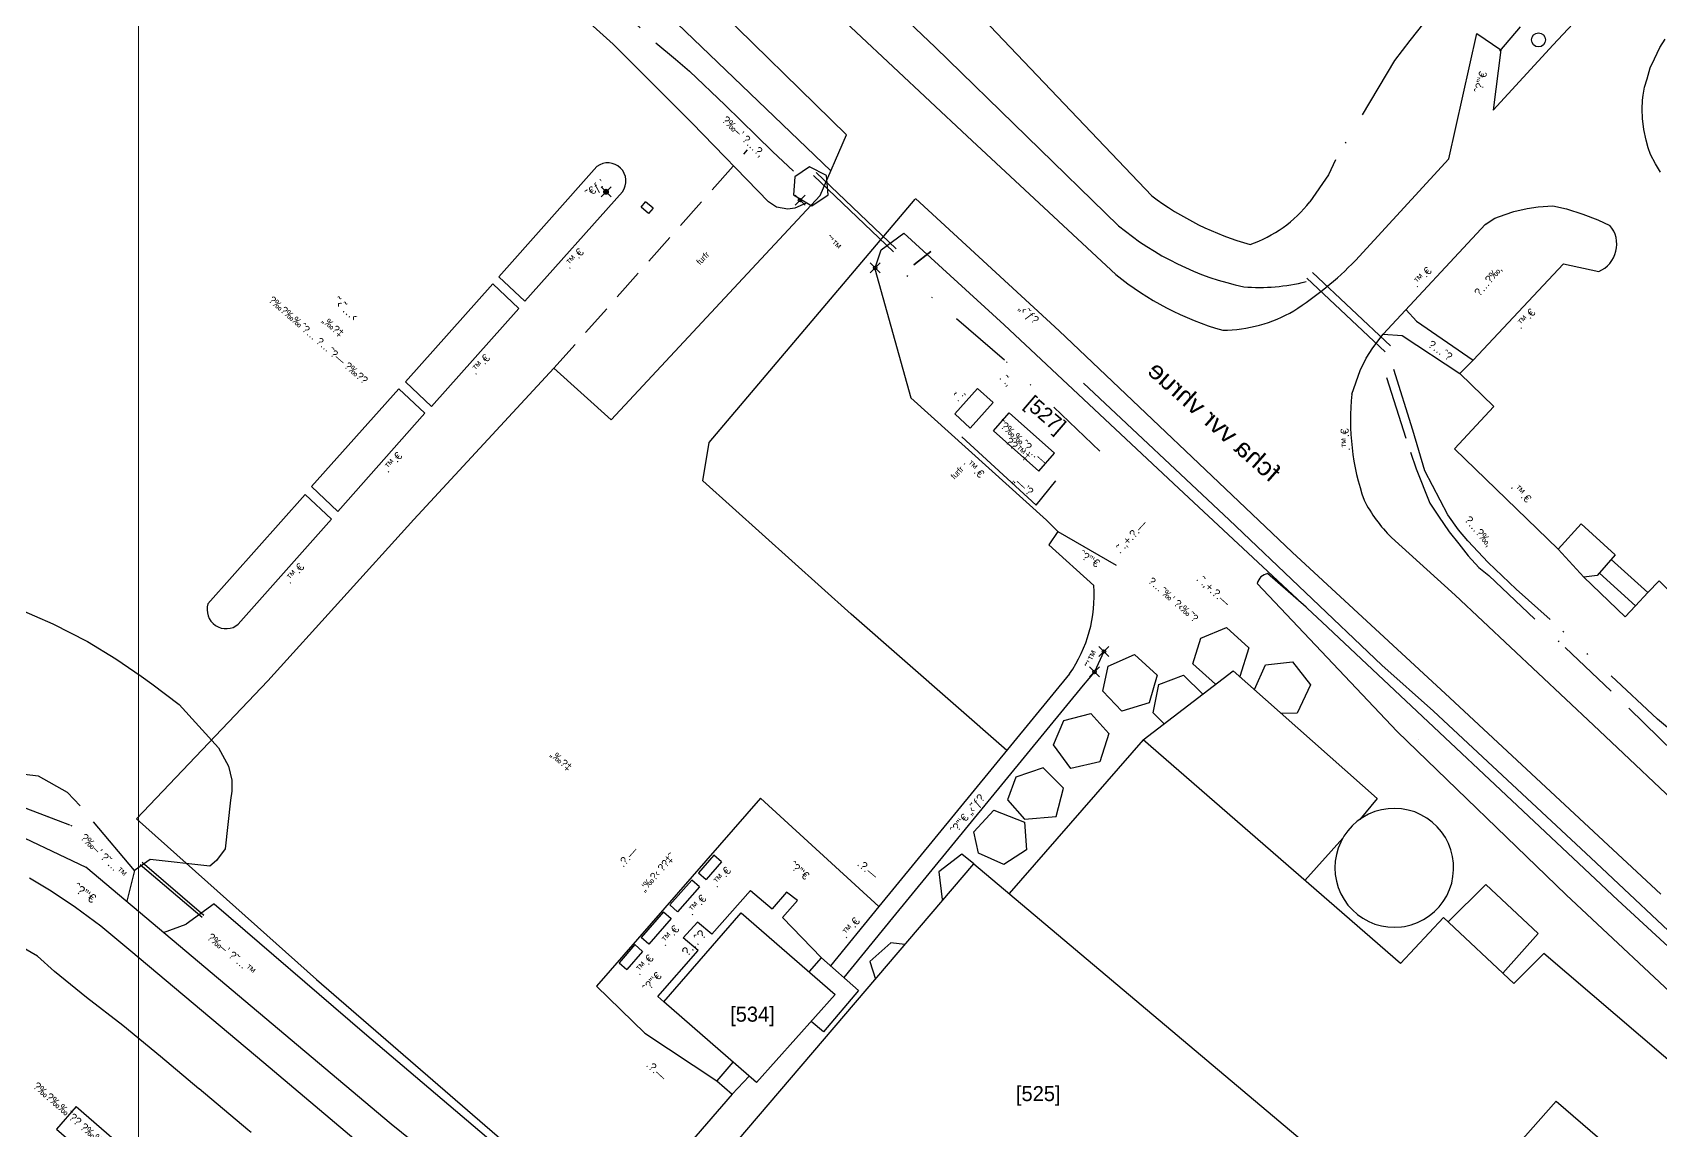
# Model space of a CAD drawing. Header units: millimetres. Extents: x 206768 to 208678, y 737854 to 739416.
# Drawn here: x 207028.5 to 207191.2, y 738960.3 to 739070 of the extents above; entities that cross this region are included whole.
import ezdxf
from ezdxf.enums import TextEntityAlignment as Align

# ---------------------------------------------------------------- set-up
doc = ezdxf.new("R2010")
doc.units = ezdxf.units.MM
doc.header["$LTSCALE"] = 0.5
doc.header["$PDMODE"] = 3
doc.header["$PDSIZE"] = 0.5
doc.linetypes.add('DIVIDE', pattern=[31.75, 12.7, -6.35, 0, -6.35, 0, -6.35])
doc.linetypes.add('HIDDEN', pattern=[9.524999999999999, 6.35, -3.175])
doc.layers.get('0').update_dxf_attribs({"color": 2})
for name, color, linetype in [('1BATIM', 6, 'Continuous'), ('1GADA', 14, 'Continuous'), ('2LOCAL_PT', 7, 'Continuous'), ('E-SHELET', 15, 'Continuous'), ('H-MIGDAL', 6, 'Continuous'), ('H-MIVNE', 6, 'Continuous'), ('H-OHEL', 6, 'Continuous'), ('H-SCHACHA', 6, 'Continuous'), ('H-ZIBUR', 6, 'Continuous'), ('MISPAR', 1, 'Continuous'), ('R-KURKAR', 7, 'Continuous'), ('R-MIDRACHA', 31, 'Continuous'), ('TEXT', 7, 'Continuous'), ('W-CANAL', 7, 'DIVIDE')]:
    doc.layers.add(name, color=color, linetype=linetype)
for name, color, linetype, lineweight in [('1DIRT-ROAD', 30, 'HIDDEN', 25), ('1EVEN-SAFA', 7, 'Continuous', 25), ('1KAV-ASFLT', 7, 'Continuous', 25), ('1PRAT', 12, 'Continuous', 25), ('R-E-SAFA', 7, 'Continuous', 25), ('rehovot', 7, 'Continuous', 40)]:
    doc.layers.add(name, color=color, linetype=linetype, lineweight=lineweight)
doc.layers.add('help', color=2, linetype='Continuous', lineweight=9, plot=False)
doc.styles.add('POINTS', font='MIRYL')
doc.styles.add('REHOV-BIG', font='gil1.shx', dxfattribs={"height": 1.8})
doc.styles.add('TRHEBTXT', font='hebtxt')

# ---------------------------------------------------------------- blocks, each defined once
blk = doc.blocks.new('TRP9910')
blk.add_circle((0, 0), 0.35)
blk.add_point((0, 0))
at = {"style": 'TRHEBTXT', "flags": 8}
blk.add_attdef('NAME', text='', height=1.8, dxfattribs=at).set_placement((0, 2.1), align=Align.BOTTOM_CENTER)
blk.add_attdef('HIGHTM', text='', height=1.6, dxfattribs=at).set_placement((-1, 0), align=Align.RIGHT)
blk.add_attdef('HIGHTC', (1, 0), '', height=1.6, dxfattribs=at)
blk.add_attdef('MARK', text='', height=2, dxfattribs=at).set_placement((0, -1.3), align=Align.TOP_CENTER)
blk = doc.blocks.new('ANOT1')
at = {"style": 'TRHEBTXT', "flags": 8}
blk.add_attdef('TEXT', text='', height=1.6, dxfattribs=at).set_placement((0, -1.155555555555556), align=Align.TOP_CENTER)
blk = doc.blocks.new('ANOT0')
at = {"style": 'TRHEBTXT', "flags": 8}
blk.add_attdef('TEXT', text='', height=1.6, dxfattribs=at).set_placement((0, -1.155555555555556), align=Align.TOP_CENTER)
blk = doc.blocks.new('ANOT200')
at = {"style": 'TRHEBTXT', "flags": 8}
blk.add_attdef('TEXT', text='', height=1.8, dxfattribs=at).set_placement((0, 0), align=Align.MIDDLE_CENTER)
blk = doc.blocks.new('ANOT21')
at = {"style": 'TRHEBTXT', "flags": 8}
blk.add_attdef('TEXT', text='', height=1.6, dxfattribs=at).set_placement((0, -1.155555555555556), align=Align.TOP_CENTER)
blk = doc.blocks.new('TR_LOT')
at = {"flags": 8}
blk.add_attdef('LOT', text='', height=3, dxfattribs=at).set_placement((0, 0), align=Align.MIDDLE_CENTER)
blk = doc.blocks.new('TRP0290')
at = {"linetype": 'Continuous', "const_width": 0.5}
blk.add_lwpolyline([(-0.3499999999999943, 0, 1), (0.3499999999999943, 0, 1)], format="xyb", close=True, dxfattribs=at)
blk.add_point((0, 0))
at = {"style": 'TRHEBTXT', "flags": 8}
blk.add_attdef('NAME', text='', height=1.8, dxfattribs=at).set_placement((0, 2.1), align=Align.BOTTOM_CENTER)
blk.add_attdef('HIGHTM', text='', height=1.6, dxfattribs=at).set_placement((-1, 0), align=Align.RIGHT)
blk.add_attdef('HIGHTC', (1, 0), '', height=1.6, dxfattribs=at)
blk.add_attdef('MARK', text='', height=1.6, dxfattribs=at).set_placement((0, -1.3), align=Align.TOP_CENTER)

msp = doc.modelspace()

# ---------------------------------------------------------------- linework, layer by layer
at = {"layer": '1BATIM'}
for p, q in [((207120.66, 739031.91), (207122.9257258841, 739034.4527578698)), ((207122.9257258841, 739034.4527578698), (207124.5, 739033.05)), ((207120.66, 739031.91), (207122.21, 739030.48)), ((207122.21, 739030.48), (207124.5, 739033.05)), ((207124.53, 739030.21), (207126.09, 739032.02)), ((207130.6436766482, 739027.9890412011), (207126.09, 739032.02)), ((207129.06, 739026.2), (207124.53, 739030.21)), ((207129.06, 739026.2), (207130.6436766482, 739027.9890412011)), ((207032.8462208135, 738962.7096688538), (207030.8780437265, 738960.4455401131)), ((207032.8462208135, 738962.7096688538), (207041.9027357762, 738954.8369605059)), ((207030.8780437265, 738960.4455401131), (207039.9345586892, 738952.5728317653))]:
    msp.add_line(p, q, dxfattribs=at)
at = {"layer": '1DIRT-ROAD'}
for p, q in [((207175.1436470588, 739068.1675882353), (207208.1779331003, 739106.6179711807)), ((207080.5990490184, 739036.4728263329), (207099.9508350991, 739058.2885609644)), ((207015.8479036008, 738997.0717925548), (207032.3853533785, 738990.7550722944)), ((207018.9028674336, 738995.9049045403), (207032.3853533785, 738990.7550722944))]:
    msp.add_line(p, q, dxfattribs=at)
msp.add_lwpolyline([(207112.6800000001, 739046.4099999998), (207113.3, 739048.29), (207115.58, 739049.98)], dxfattribs=at)
at = {"layer": '1EVEN-SAFA'}
for p, q in [((207075.07, 739045.61), (207084.89, 739056.64)), ((207087.45, 739054.1099999999), (207077.67, 739043.17)), ((207163.48, 739039.86), (207173.73, 739050.87)), ((207112.6800000001, 739046.4099999998), (207116.2800000001, 739033.5199999998)), ((207172.49, 739037.28), (207181.51, 739046.91)), ((207181.51, 739046.91), (207185.05, 739046.14)), ((207065.76, 739035.11), (207074.47, 739044.9)), ((207074.47, 739044.9), (207077.07, 739042.44)), ((207077.67, 739043.17), (207075.07, 739045.61)), ((207077.07, 739042.44), (207068.36, 739032.64)), ((207068.36, 739032.64), (207065.76, 739035.11)), ((207171.17, 739035.94), (207174.56, 739032.65)), ((207056.35, 739024.66), (207065.08, 739034.4)), ((207065.08, 739034.4), (207067.68, 739031.97)), ((207116.28, 739033.52), (207129.83, 739021.28)), ((207067.68, 739031.97), (207058.99, 739022.15)), ((207174.56, 739032.65), (207170.613675942, 739028.4117880681)), ((207170.613675942, 739028.4117880681), (207180.9800000001, 739018.4000000001)), ((207046.01, 739012.9299999999), (207055.73, 739023.85)), ((207055.73, 739023.85), (207058.34, 739021.39)), ((207058.99, 739022.15), (207056.35, 739024.66)), ((207058.8812217698, 739022.2534217264), (207058.8776679845, 739022.2494058263)), ((207058.34, 739021.39), (207049.0400000001, 739010.9)), ((207129.83, 739021.28), (207130.9677771593, 739020.1624001174)), ((207130.9677771593, 739020.1624001174), (207130.0623823336, 739018.8338067974)), ((207130.0623823336, 739018.8338067974), (207134.5518830919, 739014.7591432603)), ((207130.9677771593, 739020.1624001174), (207136.8064331206, 739016.8046099225)), ((207132.1264806259, 739005.9297648632), (207113.0769620401, 738982.678733883)), ((207134.6296379018, 739006.1269995822), (207133.4943112665, 739004.8091042254)), ((207133.4943112665, 739004.8091042254), (207114.4442963872, 738981.5574674951)), ((207096.58, 738987.81), (207095.05, 738986.06)), ((207097.34, 738987.15), (207096.58, 738987.81)), ((207097.34, 738987.15), (207095.8077913906, 738985.3974738128)), ((207094.37, 738985.3200000001), (207092.17, 738982.84)), ((207095.1361500079, 738984.6403507995), (207092.9361500079, 738982.1603507994)), ((207095.1361500079, 738984.6403507995), (207094.37, 738985.3200000001)), ((207095.05, 738986.06), (207095.8077913906, 738985.3974738128)), ((207092.9361500079, 738982.1603507994), (207092.17, 738982.84)), ((207091.56, 738982.14), (207089.32, 738979.59)), ((207092.3176456837, 738981.4744602622), (207090.0776456837, 738978.9244602622)), ((207091.56, 738982.14), (207092.3176456837, 738981.4744602622)), ((207113.0769620401, 738982.678733883), (207108.2342594543, 738976.7732741025)), ((207114.4442963872, 738981.5574674951), (207109.5618582231, 738975.6035519441)), ((207090.0776456837, 738978.9244602622), (207089.32, 738979.59)), ((207088.67, 738978.88), (207087.1, 738977.0700000001)), ((207089.4467456889, 738978.2062482146), (207087.88, 738976.4)), ((207088.67, 738978.88), (207089.4467456889, 738978.2062482146)), ((207087.1, 738977.0700000001), (207087.88, 738976.4))]:
    msp.add_line(p, q, dxfattribs=at)
for points in [[(207191.23, 739056.05, 0), (207190.7322883903, 739056.8854057449, 0), (207190.2208871205, 739057.8241806265, 0), (207189.982525532, 739058.4944277679, 0), (207189.779878859, 739059.2714504945, 0), (207189.5593747283, 739060.3097093129, 0), (207189.4018721029, 739061.4108929081, 0), (207189.3703717296, 739062.3547645612, 0), (207189.4018721029, 739063.2671738258, 0), (207189.47, 739063.77, 0), (207189.6223762336, 739064.5571317517, 0), (207189.8743807377, 739065.375153851, 0), (207190.1893867472, 739066.4763374461, 0), (207190.6303950087, 739067.3887467108, 0), (207191.1659043901, 739068.5213926944, 0), (207191.6871903354, 739069.3480110659, 0)], [(207173.68, 739050.83, 0), (207174.6632733015, 739051.4545784496, 0), (207175.6858612932, 739051.845094284, 0), (207176.5580696575, 739052.1454907756, 0), (207177.8814191803, 739052.4158480134, 0), (207178.9942358589, 739052.5960859084, 0), (207180.45, 739052.7, 0)], [(207180.45, 739052.7, 0), (207181.833816553, 739052.4021228104, 0), (207183.4512681956, 739051.8761489892, 0), (207184.9558740396, 739051.31260544, 0), (207186.16, 739050.75, 0)]]:
    msp.add_polyline3d(points, dxfattribs=at)
for centre, radius, start, end in [((207085.9705806644, 739055.1732160082), 1.821842433040369, 324.29628725806, 126.3790972163069), ((207183.8993220026, 739048.8556947021), 2.949416479355095, 292.9630558622383, 39.96088042968514), ((207121.0762905677, 739013.713031717), 13.51613640211619, 324.8408215547519, 4.438974096007033), ((207047.8127930074, 739012.3445629617), 1.895468056510616, 162.0093695964405, 310.3490701907882)]:
    msp.add_arc(centre, radius, start, end, dxfattribs=at)
at = {"layer": '1GADA'}
for p, q in [((207118.7, 739068.54), (207098.35, 739087.96)), ((207140.35, 739053.71), (207122.17, 739072.78)), ((207137.04, 739050.71), (207118.7, 739068.54)), ((207155.7894058483, 739012.5914966419), (207151.94, 739015.9600000001)), ((207164.89, 739000.16), (207150.9100000002, 739014.97)), ((207181.79, 738983.84), (207164.89, 739000.16)), ((207167.01, 738999.3400000001), (207167.01, 738999.3400000001)), ((207167.01, 738999.3400000001), (207167.01, 738999.3400000001)), ((207181.79, 738983.84), (207195.41, 738971.11))]:
    msp.add_line(p, q, dxfattribs=at)
for centre, radius, start, end in [((207158.0092485324, 739076.9990170583), 29.2271684271901, 232.8282278431651, 254.462101683762), ((207146.0371643096, 739060.988029458), 12.83501878724722, 288.8308873671811, 322.1358163286365), ((207155.7965211114, 739073.2616193644), 29.33227949144847, 230.2491931235794, 257.7242809225879), ((207151.031900227, 739064.1791728031), 19.63442125275025, 265.7007716249082, 284.0243718687503), ((207152.1819950638, 739014.6774192778), 1.305210680538874, 100.6848563779372, 167.0463004030303)]:
    msp.add_arc(centre, radius, start, end, dxfattribs=at)
at = {"layer": '1KAV-ASFLT'}
for p, q in [((207180.47, 739068.78), (207201.74, 739091.54)), ((207121.92, 739059.66), (207102.25, 739078.08)), ((207121.92, 739059.66), (207102.25, 739078.08)), ((207095.57, 739073.76), (207109.8330881637, 739059.8019188007)), ((207170.0441514796, 739057.4097046754), (207172.86, 739069.9299999999)), ((207172.86, 739069.9299999999), (207175.24, 739068.28)), ((207174.4815678112, 739062.2490934379), (207180.47, 739068.78)), ((207175.24, 739068.28), (207174.4815678112, 739062.2490934379)), ((207107.2106836411, 739053.7231858307), (207109.8330881637, 739059.8019188007)), ((207136.78, 739045.83), (207121.92, 739059.66)), ((207136.78, 739045.83), (207121.92, 739059.66)), ((207160.71, 739047.23), (207170.0441514796, 739057.4097046754)), ((207086.3283234295, 739031.3177594348), (207107.2106836411, 739053.7231858307)), ((207096.1221129012, 739029.0418447217), (207116.7115670077, 739053.3556066676)), ((207116.7438844847, 739053.4324253667), (207131.09, 739040.2100000001)), ((207131.09, 739040.2100000001), (207154.41, 739018.0800000001)), ((207080.5990490195, 739036.4728263341), (207066.5801920298, 739021.3562080382)), ((207086.3283234293, 739031.3177594347), (207080.5990490195, 739036.4728263341)), ((207095.4635710703, 739025.2071579474), (207096.1221129012, 739029.0418447217)), ((207110.2957218146, 739011.9046655381), (207095.4635710703, 739025.2071579474)), ((207066.5801920298, 739021.3562080382), (207052.0047785046, 739005.2261082069)), ((207170.68, 739013.81), (207164.31, 739019.5700000001)), ((207154.41, 739018.0800000001), (207170.15, 739003.53)), ((207184.53, 739000.79), (207170.68, 739013.81)), ((207125.8677791062, 738998.2906603748), (207110.2957218146, 739011.9046655381)), ((207052.0047785046, 739005.2261082069), (207038.8581654679, 738991.4349673671)), ((207170.15, 739003.53), (207191.24, 738983.92)), ((207200.69, 738985.5), (207184.53, 739000.79)), ((207101.2326788385, 738993.5145197541), (207084.8341197142, 738974.7173987338)), ((207113.0769620401, 738982.678733883), (207101.2326788385, 738993.5145197541)), ((207022.558081296, 738991.9503425373), (207033.7994078193, 738986.6094407954)), ((207038.8581654679, 738991.4349673671), (207056.8508991024, 738975.3816176743)), ((207064.3344005617, 738960.9475877306), (207033.7994078193, 738986.6094407954)), ((207051.58, 738967.0700000001), (207038.3, 738978.21)), ((207056.8508991024, 738975.3816176743), (207083.6095360584, 738952.2881586815)), ((207084.8341197142, 738974.7173987338), (207089.6822341916, 738970.0313464493)), ((207089.6822341916, 738970.0313464493), (207096.88, 738965.27)), ((207071.32, 738950.44), (207051.58, 738967.0700000001)), ((207082.4000879151, 738946.3961186961), (207064.3344005617, 738960.9475877306))]:
    msp.add_line(p, q, dxfattribs=at)
msp.add_polyline3d([(207160.36, 739033.89, 0), (207161.1882744529, 739036.2411767092, 0), (207161.7945047028, 739037.4737920733, 0), (207162.44403668, 739038.5117839798, 0), (207163.48, 739039.86, 0)], dxfattribs=at)
for centre, radius, start, end in [((207135.3944005795, 739071.9669494892), 35.3948618311646, 302.784425843957, 315.6623583145346), ((207155.4966504295, 739068.744717012), 29.58711305687588, 230.75818590889, 254.2389109674568), ((207155.4966504295, 739068.744717012), 29.58711305687588, 230.75818590889, 254.2389109674568), ((207147.3009871613, 739054.8142222449), 14.54509146726965, 270.6263931767981, 299.9384636525351), ((207147.3009871613, 739054.8142222449), 14.54509146726965, 270.6263931767981, 299.9384636525351), ((207184.3371307721, 739031.2933337276), 24.11732729375701, 173.8190921530127, 199.4062843047955), ((207174.5306221209, 739029.915375248), 14.54262375079299, 207.1467325763393, 225.3475513418252), ((206996.0344626488, 738930.3011538103), 63.88766070857277, 48.58102417843833, 59.82202733523494)]:
    msp.add_arc(centre, radius, start, end, dxfattribs=at)
at = {"layer": '1PRAT'}
for p, q in [((207106.5321549275, 739055.7250905939), (207114.5321549275, 739048.1150905939)), ((207106.8078450726, 739056.0149094061), (207114.8078450726, 739048.4049094061)), ((207089.3010468235, 739052.5752728896), (207089.7589531765, 739053.1047271104)), ((207090.4989531765, 739052.4647271103), (207089.7589531765, 739053.1047271104)), ((207090.0410468235, 739051.9352728897), (207089.3010468235, 739052.5752728896)), ((207090.4989531765, 739052.4647271103), (207090.0410468235, 739051.9352728897)), ((207155.8521464163, 739045.4713653653), (207163.6751767416, 739038.1263007332)), ((207156.4233735804, 739046.0323920443), (207164.2225014337, 739038.7097695087)), ((207165.8, 739042.3), (207166.83, 739041.1799999999)), ((207163.48, 739039.86), (207165.39, 739039.75)), ((207166.83, 739041.1799999999), (207172.49, 739037.28)), ((207165.39, 739039.75), (207171.17, 739035.94)), ((207171.17, 739035.94), (207172.49, 739037.28)), ((207133.54, 739034.97), (207148.1, 739021.33)), ((207121.36, 739029.61), (207128.79, 739022.8)), ((207128.79, 739022.8), (207130.78, 739025.22)), ((207163.37, 739006.79), (207148.1, 739021.33)), ((207135.5821111124, 739008.1604190626), (207134.6296379018, 739006.1269995822)), ((207135.5821111124, 739008.1604190626), (207134.6296379018, 739006.1269995822)), ((207168.52, 739002.2), (207163.37, 739006.79)), ((207184.26, 738987.55), (207168.52, 739002.2)), ((207038.65, 738986.29), (207037.88, 738983.22)), ((207040.23, 738987.39), (207038.65, 738986.29)), ((207039.2423660955, 738986.8961245386), (207045.4123660956, 738981.6061245387)), ((207039.4376339045, 738987.1238754614), (207045.6076339045, 738981.8338754614)), ((207184.26, 738987.55), (207198.36, 738974.29)), ((207046.61, 738982.97), (207043.83, 738980.9299999999)), ((207046.61, 738982.97), (207061.6600000001, 738970.0299999998)), ((207100.26, 738984.3), (207096.39, 738979.92)), ((207100.26, 738984.3), (207102.3982715909, 738982.4466394286)), ((207103.84, 738984.11), (207102.3982715908, 738982.4466394286)), ((207103.44, 738981.58), (207104.94, 738983.28)), ((207104.94, 738983.28), (207103.84, 738984.1099999999)), ((207107.33, 738977.57), (207103.44, 738981.58)), ((207041.5464970513, 738980.0987248037), (207043.83, 738980.9299999999)), ((207094.96, 738981.12), (207093.51, 738979.55)), ((207096.39, 738979.92), (207094.96, 738981.12)), ((207090.9633318263, 738973.6966391213), (207095.0174429287, 738978.285012927)), ((207095.0177597636, 738978.2847470515), (207093.51, 738979.55)), ((207091.59, 738973.15), (207090.9633318263, 738973.6966391213)), ((207061.6600000001, 738970.0299999998), (207075.18, 738958.53)), ((207098.4808253651, 738967.1391718136), (207096.88, 738965.27)), ((207096.88, 738965.27), (207098.41, 738963.94)), ((207098.41, 738963.94), (207100.0997454228, 738965.7269969581)), ((207098.41, 738963.94), (207091.66, 738956.15))]:
    msp.add_line(p, q, dxfattribs=at)
msp.add_circle((207179.02, 739069.28, 8.91), 0.7, dxfattribs=at)
at = {"layer": 'E-SHELET'}
msp.add_lwpolyline([(207116.57, 739046.81), (207118.27, 739048.14), (207116.57, 739046.81)], dxfattribs=at)
at = {"layer": 'H-MIGDAL'}
msp.add_lwpolyline([(207165.64, 738980.7), (207166.29, 738980.86), (207166.92, 738981.09), (207167.53, 738981.38), (207168.09, 738981.75), (207168.61, 738982.18), (207169.08, 738982.66), (207169.49, 738983.19), (207169.84, 738983.76), (207170.12, 738984.37), (207170.34, 738985.01), (207170.47, 738985.67), (207170.53, 738986.34), (207170.52, 738987.01), (207170.43, 738987.68), (207170.26, 738988.34), (207170.02, 738988.97), (207169.71, 738989.58), (207169.33, 738990.14), (207168.89, 738990.65), (207168.4, 738991.12), (207167.85, 738991.52), (207167.27, 738991.86), (207166.65, 738992.13), (207166, 738992.32), (207165.33, 738992.45), (207164.65, 738992.49), (207163.98, 738992.46), (207163.31, 738992.35), (207162.66, 738992.17), (207162.03, 738991.91), (207161.45, 738991.59), (207160.9, 738991.2), (207160.4, 738990.76), (207159.96, 738990.26), (207159.57, 738989.72), (207159.25, 738989.13), (207158.99, 738988.51), (207158.81, 738987.87), (207158.69, 738987.21), (207158.66, 738986.54), (207158.7, 738985.88), (207158.81, 738985.22), (207159, 738984.58), (207159.25, 738983.96), (207159.58, 738983.38), (207159.97, 738982.83), (207160.42, 738982.34), (207160.92, 738981.89), (207161.46, 738981.51), (207162.05, 738981.19), (207162.67, 738980.93), (207163.31, 738980.75), (207163.97, 738980.65), (207164.64, 738980.61), (207165.31, 738980.65), (207165.64, 738980.7)], dxfattribs=at)
at = {"layer": 'H-MIVNE'}
for p, q in [((207180.98, 739018.4), (207183.27, 739020.91)), ((207183.27, 739020.91), (207186.69, 739017.82)), ((207183.55, 739015.61), (207180.98, 739018.4)), ((207186.69, 739017.82), (207184.9, 739015.75)), ((207186.3, 739017.36), (207189.96, 739014.05)), ((207184.9, 739015.75), (207183.55, 739015.61)), ((207188.71, 739012.72), (207185.1204733263, 739016.0049607742)), ((207189.9600000001, 739014.05), (207188.71, 739012.72)), ((207173.76, 738984.87), (207169.94, 738981.11)), ((207179, 738980), (207173.76, 738984.87)), ((207175.4558986286, 738976.0350950357), (207179, 738980))]:
    msp.add_line(p, q, dxfattribs=at)
at = {"layer": 'H-OHEL'}
for points in [[(207139.49, 738999.35), (207148.51, 739006.24), (207162.9, 738993.49), (207161.1458950013, 738991.3743619099)], [(207164.64, 738945.24), (207166.06, 738946.83), (207174.08, 738939.54), (207176.95, 738942.82), (207190.52, 738940.78), (207197.42, 738949.25), (207203.16, 738956.78), (207196.34, 738963.62), (207179.56, 738977.99), (207176.56, 738975), (207169.52, 738981.6), (207165.21, 738977), (207139.49, 738999.35), (207126.1023854539, 738983.9820288871)], [(207159.4626022216, 738989.5219853462), (207155.6650427235, 738985.2943155183)]]:
    msp.add_lwpolyline(points, dxfattribs=at)
at = {"layer": 'H-SCHACHA'}
for points in [[(207108.01, 739053.8), (207107.84, 739055.74), (207106.15, 739056.61), (207104.67, 739055.59), (207104.55, 739053.81), (207106.37, 739052.7), (207108.01, 739053.8)], [(207146.74, 739004.89), (207144.48, 739006.94), (207145.25, 739009.5), (207147.84, 739010.56), (207150.06, 739008.52), (207149.1713302991, 739005.6540402144)], [(207140.9, 739005.81), (207140.09, 739003.04), (207137.35, 739002.2), (207135.45, 739004.19), (207136, 739006.69), (207138.62, 739007.86), (207140.9, 739005.81)], [(207141.5904461074, 739000.9544427583), (207140.51, 739002.05), (207141.07, 739004.88), (207143.53, 739005.8), (207145.4647503837, 739003.913861435)], [(207150.6284495523, 739004.3629859767), (207151.73, 739006.83), (207154.42, 739007.12), (207156.23, 739004.83), (207154.88, 739002.02), (207153.3240795096, 739001.9745716645)], [(207136.06, 738999.97), (207135.18, 738997.14), (207132.28, 738996.47), (207130.52, 738998.84), (207131.56, 739001.28), (207134.27, 739001.97), (207136.06, 738999.97)], [(207131.52, 738994.51), (207129.49, 738996.54), (207126.78, 738995.62), (207125.94, 738993.35), (207127.65, 738991.4), (207130.8, 738991.67), (207131.52, 738994.51)], [(207127.62, 738991.13), (207127.84, 738988.35), (207125.56, 738986.87), (207123.03, 738988.01), (207122.57, 738990.16), (207124.58, 738992.32), (207127.62, 738991.13)], [(207122.58, 738986.95), (207121.36, 738987.9), (207119.06, 738986.14), (207119.39, 738983.38), (207119.5129490798, 738983.3559865078)], [(207115.6887926717, 738978.8747861352), (207114.26, 738979.06), (207112.17, 738977.19), (207112.7368906832, 738975.415705784)], [(207106.13, 738976.18), (207107.33, 738977.57), (207111.03, 738974.31), (207107.55, 738970.16), (207106.30146285, 738971.1855840875)]]:
    msp.add_lwpolyline(points, dxfattribs=at)
at = {"layer": 'H-ZIBUR'}
for p, q in [((207091.59, 738973.15), (207099.3, 738982.05)), ((207099.3, 738982.05), (207108.72, 738973.88)), ((207100.83, 738965.09), (207091.59, 738973.15)), ((207108.72, 738973.88), (207100.83, 738965.09))]:
    msp.add_line(p, q, dxfattribs=at)
for points in [[(207100.59, 738938.3), (207089.23, 738947.87), (207122.58, 738986.95), (207159.62, 738955.74), (207135.41, 738927.31), (207118.7614068792, 738941.4598342945)], [(207173.62, 738955.15), (207180.8, 738963.22), (207186.86, 738958.01), (207179.69, 738949.69), (207173.62, 738955.15)]]:
    msp.add_lwpolyline(points, dxfattribs=at)
at = {"layer": 'help', "elevation": 8.36}
msp.add_lwpolyline([(207039.0562545967, 739150.209511107), (207237.5062545967, 739150.209511107), (207237.5062545967, 738869.544511107), (207039.0562545967, 738869.544511107)], close=True, dxfattribs=at)
at = {"layer": 'R-E-SAFA'}
for p, q in [((207183.55, 739015.61), (207187.6786053156, 739011.6225960559)), ((207191.074495757, 739015.2358234854), (207189.9600000001, 739014.05)), ((207195.1736888107, 739011.150479057), (207191.0744957569, 739015.2358234854)), ((207188.7099999999, 739012.72), (207187.6786053156, 739011.6225960559))]:
    msp.add_line(p, q, dxfattribs=at)
at = {"layer": 'R-KURKAR'}
for points in [[(207105.8, 739052.97), (207104.69, 739052.46), (207103.98, 739052.37), (207102.83, 739052.58), (207102.05, 739053.1), (207094.42, 739060.97), (207086.5, 739068.84), (207076.56, 739077.83), (207064.53, 739087.21), (207053.44, 739095.83), (207050.35, 739098.43), (207050, 739098.006659751)], [(207026.84, 739012.53), (207030.51, 739010.92), (207033.97, 739009.15), (207036.81, 739007.42), (207039.34, 739005.71), (207040.41, 739004.95), (207043.13, 739002.86), (207047.06, 738998.54), (207048.07, 738996.71), (207048.4, 738995.31), (207048.38, 738994.22), (207048.27, 738993.31), (207047.74, 738988.45), (207046.87, 738987.27), (207046.18, 738986.72), (207040.23, 738987.39)]]:
    msp.add_lwpolyline(points, dxfattribs=at)
at = {"layer": 'R-MIDRACHA'}
for points in [[(207050, 739111.5477243995), (207079.18, 739084.12), (207108.29, 739056.19)], [(207115.58, 739049.98), (207125.61, 739040.8), (207143.08, 739024.44), (207157.4, 739011.09), (207186.95, 738983.33), (207205.08, 738966.64), (207212.03, 738959.83), (207213.46, 738958.13)]]:
    msp.add_lwpolyline(points, dxfattribs=at)
at = {"layer": 'W-CANAL'}
for points in [[(207251.34, 739163.07), (207239.89, 739149.22), (207224.84, 739132.43), (207207.51, 739114.63), (207194.85, 739102.06), (207178.56, 739083.84), (207171.2, 739075.36), (207168.94, 739072.74), (207166.17, 739069.23), (207164.64, 739067.23), (207158.72, 739057.31), (207158.01, 739055.8), (207156.17, 739053.11)], [(207038.65, 738986.29), (207033.24, 738992.74), (207031.97, 738994.07), (207029.05, 738995.7), (207027.06, 738995.95), (207021.45, 738996.28), (207016.61, 738997.65), (207011.84, 738998.68), (207009.44, 738999.48), (207005.65, 739000.02), (207004.36, 739000.41), (207002.7, 739001.22), (206995, 739005.94), (206984.94, 739014.56), (206975.54, 739023.89), (206964.6, 739035.01), (206952.9, 739045.64), (206944.48, 739053.76), (206935.89, 739061.81), (206926.55, 739070.22), (206918.65, 739078.06), (206900.89, 739094.2), (206888.07, 739105.78), (206878.6699721777, 739114.6336676618)], [(207050, 739106.7757777778), (207052.41, 739104.58), (207054.37, 739102.68), (207056, 739101.13), (207073.31, 739085.34), (207084.56, 739074.81), (207090.78, 739069), (207092.73, 739067.36), (207094.15, 739066.14), (207097.71, 739062.77), (207100.85, 739059.7), (207102.43, 739058.13), (207104.54, 739056.15)], [(207135.15, 739028.19), (207125.65, 739037.27), (207114.82, 739046.61)], [(207163.81, 739035.53), (207166.22, 739028.07), (207166.78, 739026.42), (207168.15, 739023), (207169.01, 739021.69), (207170.09, 739020.12), (207171.04, 739018.91), (207171.98, 739017.74), (207173.06, 739016.57), (207174.04, 739015.75), (207181.67, 739008.56), (207188.05, 739002.52), (207197.59, 738993.19), (207206.45, 738985.2), (207213.69, 738978.67), (207222.84, 738970.67), (207225.59, 738968.16), (207231.87, 738962.43)], [(207239.17, 738960.34), (207227.94, 738969.78), (207217.45, 738978.56), (207206.66, 738988.29), (207190.93, 739001.41), (207180.2, 739011.35), (207176.8, 739014.39), (207173.99, 739017.06), (207171.95, 739019.21), (207171.02, 739020.34), (207169.94, 739021.83), (207167.66, 739026.21), (207166.47, 739030.29), (207164.5, 739036.51)], [(207050, 738960.3748473282), (207045.1, 738964.48), (207041.26, 738967.71), (207037.51, 738970.79), (207033.86, 738973.6), (207030.67, 738976.19), (207028.97, 738977.74), (207025.24, 738979.88), (207023.08, 738980.75), (207020.41, 738981.14), (207018.85, 738980.67), (207016.05, 738978.75), (207014.66, 738977.61), (207010.36, 738973.71)], [(207071.5, 738943.85), (207063.07, 738950.91), (207050.34, 738960.09), (207050, 738960.3748473283)]]:
    msp.add_lwpolyline(points, dxfattribs=at)

# ---------------------------------------------------------------- block references
at = {"layer": '2LOCAL_PT'}
ref = msp.add_blockref('TRP0290', (207085.8, 739054.1000000001, 8.54), dxfattribs=dict(at, xscale=0.5000000000153013, yscale=0.5, zscale=0.5, rotation=318.9999999972775))
ref.add_attrib('MARK', '˜€ƒ.’', dxfattribs={"layer": '0', "height": 0.8000000000000002, "rotation": 38.27656229876293, "style": 'TRHEBTXT', "flags": 8}).set_placement((207084.454164615, 739054.7883208838), align=Align.TOP_CENTER)
at = {"layer": '2LOCAL_PT', "xscale": 0.5, "yscale": 0.5, "zscale": 0.5}
for p in [(207105.2, 739053.26, 8.37), (207112.71, 739046.49, 8.49)]:
    msp.add_blockref('TRP9910', p, dxfattribs=at)
at = {"layer": '2LOCAL_PT'}
ref = msp.add_blockref('TRP9910', (207135.5821111124, 739008.1604190626, 8.889999999999986), dxfattribs=dict(at, xscale=0.499999999994065, yscale=0.5, zscale=0.5000000000000395, rotation=254.3205007435203))
ref.add_attrib('MARK', '˜’™', dxfattribs={"layer": '0', "height": 0.8695652173913041, "rotation": 65.82863820078255, "style": 'TRHEBTXT', "flags": 8}).set_placement((207134.0147897272, 739007.5947563971, 76.49608695652168), align=Align.TOP_CENTER)
at = {"layer": '2LOCAL_PT', "xscale": 0.5000000000387208, "yscale": 0.5, "zscale": 0.5000000000000395, "rotation": 52.69656783992946}
msp.add_blockref('TRP9910', (207134.6296379018, 739006.1269995822, 8.879999999999995), dxfattribs=at)
at = {"layer": 'MISPAR'}
ref = msp.add_blockref('TR_LOT', (207126.8009585739, 739032.0361779317), dxfattribs=dict(at, xscale=0.5, yscale=0.5, zscale=0.5))
ref.add_attrib('LOT', '[527]', dxfattribs={"layer": '0', "height": 1.5, "rotation": 319.3458326407798, "flags": 8}).set_placement((207129.7451608167, 739031.8465386898), align=Align.MIDDLE_CENTER)
ref = msp.add_blockref('TR_LOT', (207114.4854720511, 738988.4961874428), dxfattribs=dict(at, xscale=0.5, yscale=0.5, zscale=0.5))
ref.add_attrib('LOT', '[534]', dxfattribs={"layer": '0', "height": 1.5, "flags": 8}).set_placement((207100.436529686, 738971.9291301413), align=Align.MIDDLE_CENTER)
ref = msp.add_blockref('TR_LOT', (207143.0604720514, 738980.5586874428), dxfattribs=dict(at, xscale=0.5, yscale=0.5, zscale=0.5))
ref.add_attrib('LOT', '[525]', dxfattribs={"layer": '0', "height": 1.5, "flags": 8}).set_placement((207129.0115296863, 738963.9916301413), align=Align.MIDDLE_CENTER)
at = {"layer": 'TEXT'}
ref = msp.add_blockref('ANOT1', (207180.5818997668, 739075.6751040155, 8.81), dxfattribs=dict(at, xscale=0.4999999999563381, yscale=0.5, zscale=0.5, rotation=46.87334960446148))
ref.add_attrib('TEXT', 'ˆ\x8c”‘€', dxfattribs={"layer": '0', "height": 0.8000000000000002, "rotation": 75.19055838131595, "style": 'TRHEBTXT', "flags": 8}).set_placement((207172.8459105365, 739065.1654805358, 8.81), align=Align.TOP_CENTER)
at = {"layer": 'TEXT', "yscale": 0.5, "zscale": 0.5}
for name, p, xscale, rotation, values in [('ANOT0', (207100.1836769115, 739060.3616222555), 0.5000000000217014, 316.5805026085991, {'TEXT': '\x8d‰–’ \x8c…\x81‚'}), ('ANOT1', (207081.8632793464, 739048.0857060639), 0.4999999999883428, 48.20433381985278, {'TEXT': '.™.€'}), ('ANOT0', (207128.7415723595, 739042.6135433811), 0.4999999999832575, 316.9431827912499, {'TEXT': '„‹˜ƒ\x8e'}), ('ANOT1', (207177, 739042.095, 8.81), 0.4999999999563381, 46.87334960446148, {'TEXT': '.™.€'}), ('ANOT1', (207072.4855087241, 739037.5075853678), 0.5000000000400207, 48.37008973848331, {'TEXT': '.™.€'}), ('ANOT0', (207128.138622749, 739029.8101753143), 0.4999999999761838, 318.4844339645235, {'TEXT': '˜\x90‰‰ˆ\x90…—'}), ('ANOT0', (207127.6400922814, 739029.1344848621), 0.4999999999761838, 318.4844339645235, {'TEXT': '\x8c\x8e™‡'}), ('ANOT1', (207063.7215929741, 739027.7232082887), 0.4999999999821164, 48.49346186491501, {'TEXT': '.™.€'}), ('ANOT1', (207123.2461267945, 739027.2273511465), 0.5000000000248315, 317.9078332080882, {'TEXT': '.™.€'}), ('ANOT1', (207053.913688977, 739016.6234231475), 0.5000000000328996, 48.44113079717448, {'TEXT': '.™.€'}), ('ANOT1', (207096.5756206037, 738986.2757098409), 0.4999999999843206, 48.83726211656725, {'TEXT': '.™.€'}), ('ANOT1', (207094.1154837706, 738983.4897815866), 0.500000000021782, 48.42387124637931, {'TEXT': '.™.€'}), ('ANOT1', (207091.3980815783, 738980.4276350529), 0.500000000003722, 48.70291353749795, {'TEXT': '.™.€'}), ('ANOT1', (207088.8358747403, 738977.5019957197), 0.5000000000354008, 49.06152267934276, {'TEXT': '.™.€'})]:
    msp.add_blockref(name, p, dxfattribs=dict(at, xscale=xscale, rotation=rotation)).add_auto_attribs(values)
at = {"layer": 'TEXT'}
ref = msp.add_blockref('ANOT0', (207107.9563495832, 739050.7804802923), dxfattribs=dict(at, xscale=0.499999999963468, yscale=0.5, zscale=0.5, rotation=317.2239612439545))
ref.add_attrib('TEXT', '˜’™', dxfattribs={"layer": '0', "height": 0.8000000000000002, "rotation": 317.2239612390586, "style": 'TRHEBTXT', "flags": 8}).set_placement((207108.7919914006, 739049.2210413992), align=Align.TOP_CENTER)
ref = msp.add_blockref('ANOT1', (207168.1082106259, 739044.8650312138), dxfattribs=dict(at, xscale=0.5000000000300262, yscale=0.5, zscale=0.5, rotation=226.8875957893555))
ref.add_attrib('TEXT', '.™.€', dxfattribs={"layer": '0', "height": 0.8000000000000002, "rotation": 46.88759578357962, "style": 'TRHEBTXT', "flags": 8}).set_placement((207167.0520161252, 739045.8538295295), align=Align.TOP_CENTER)
ref = msp.add_blockref('ANOT1', (207181.1129501423, 739056.6302722249, 8.81), dxfattribs=dict(at, xscale=0.4999999999563381, yscale=0.5, zscale=0.5, rotation=46.87334960446148))
ref.add_attrib('TEXT', '\x8f…\x90‰‚', dxfattribs={"layer": '0', "height": 0.8000000000000002, "rotation": 49.97761838475869, "style": 'TRHEBTXT', "flags": 8}).set_placement((207173.6603688868, 739045.4698828516, 8.81), align=Align.TOP_CENTER)
ref = msp.add_blockref('ANOT200', (207056.1111676473, 739063.180539913), dxfattribs=dict(at, rotation=318.9999999961835))
ref.add_attrib('TEXT', '˜‹˜…‹', dxfattribs={"layer": '0', "height": 0.9, "rotation": 318.9999999961835, "style": 'TRHEBTXT', "flags": 8}).set_placement((207059.8060116252, 739042.412931475), align=Align.MIDDLE_CENTER)
ref = msp.add_blockref('ANOT1', (207168.0214052297, 739039.3031657656, 8.81), dxfattribs=dict(at, xscale=0.4999999999563381, yscale=0.5, zscale=0.5, rotation=46.87334960446148))
ref.add_attrib('TEXT', '\x8f…ˆ\x81', dxfattribs={"layer": '0', "height": 0.8000000000000002, "rotation": 325.2311904687786, "style": 'TRHEBTXT', "flags": 8}).set_placement((207169.437526888, 739038.5782124087, 8.81), align=Align.TOP_CENTER)
ref = msp.add_blockref('ANOT21', (207125.122856942, 739034.6430085464), dxfattribs=dict(at, xscale=0.4999999999873084, yscale=0.5, zscale=0.5, rotation=136.5991089316155))
ref.add_attrib('TEXT', '.˜.‚', dxfattribs={"layer": '0', "height": 0.8000000000000002, "rotation": 316.5991089244777, "style": 'TRHEBTXT', "flags": 8}).set_placement((207126.0505527046, 739035.623988749), align=Align.TOP_CENTER)
ref = msp.add_blockref('ANOT21', (207121.767584992, 739033.1530102312), dxfattribs=dict(at, xscale=0.5000000000174717, yscale=0.5, zscale=0.5, rotation=228.2973463665657))
ref.add_attrib('TEXT', '.˜.‚', dxfattribs={"layer": '0', "height": 0.8000000000000002, "rotation": 48.29734636781065, "style": 'TRHEBTXT', "flags": 8}).set_placement((207120.7595429401, 739034.0512266901), align=Align.TOP_CENTER)
ref = msp.add_blockref('ANOT1', (207157.8607882874, 739029.6432993145, 8.81), dxfattribs=dict(at, xscale=0.4999999999563381, yscale=0.5, zscale=0.5, rotation=46.87334960446148))
ref.add_attrib('TEXT', '.™.€', dxfattribs={"layer": '0', "height": 0.8000000000000002, "rotation": 94.34423900882256, "style": 'TRHEBTXT', "flags": 8}).set_placement((207159.3091748397, 739029.294374305, 8.81), align=Align.TOP_CENTER)
ref = msp.add_blockref('ANOT0', (207127.4588349043, 739024.0200853704), dxfattribs=dict(at, xscale=0.5000000000369432, yscale=0.5, zscale=0.5, rotation=317.4930450722879))
ref.add_attrib('TEXT', '„—’\x8e', dxfattribs={"layer": '0', "height": 0.8000000000000002, "rotation": 317.493045077205, "style": 'TRHEBTXT', "flags": 8}).set_placement((207127.7904512744, 739025.0359963097), align=Align.TOP_CENTER)
ref = msp.add_blockref('ANOT1', (207176.1709933533, 739024.0343562504, 8.81), dxfattribs=dict(at, xscale=0.4999999999563381, yscale=0.5, zscale=0.5, rotation=46.87334960446148))
ref.add_attrib('TEXT', '.™.€', dxfattribs={"layer": '0', "height": 0.8000000000000002, "rotation": 315.4111802160367, "style": 'TRHEBTXT', "flags": 8}).set_placement((207177.5822070774, 739024.3314741385, 8.81), align=Align.TOP_CENTER)
ref = msp.add_blockref('ANOT0', (207139.2257737929, 739019.3800785055), dxfattribs=dict(at, xscale=0.5000000000071554, yscale=0.5, zscale=0.5, rotation=46.58111017126551))
ref.add_attrib('TEXT', '.˜.‚+.\x81.—', dxfattribs={"layer": '0', "height": 0.8000000000000002, "rotation": 47.29744440978941, "style": 'TRHEBTXT', "flags": 8}).set_placement((207137.9704690859, 739019.9209767861), align=Align.TOP_CENTER)
ref = msp.add_blockref('ANOT1', (207177.222905557, 739034.8126567021, 8.81), dxfattribs=dict(at, xscale=0.4999999999563381, yscale=0.5, zscale=0.5, rotation=46.87334960446148))
ref.add_attrib('TEXT', '\x8f…\x90‰‚', dxfattribs={"layer": '0', "height": 0.8000000000000002, "rotation": 310.6599441286248, "style": 'TRHEBTXT', "flags": 8}).set_placement((207173.3480762577, 739020.4517521802, 8.81), align=Align.TOP_CENTER)
ref = msp.add_blockref('ANOT0', (207133.4687711785, 739018.0969636784), dxfattribs=dict(at, xscale=0.5000000000125033, yscale=0.5, zscale=0.5, rotation=328.5884059095735))
ref.add_attrib('TEXT', 'ˆ\x8c”‘€', dxfattribs={"layer": '0', "height": 0.8000000000000002, "rotation": 328.5884059087044, "style": 'TRHEBTXT', "flags": 8}).set_placement((207134.3424829189, 739017.7623838072), align=Align.TOP_CENTER)
ref = msp.add_blockref('ANOT0', (207146.4576985014, 739016.9050305033), dxfattribs=dict(at, xscale=0.5000000000071554, yscale=0.5, zscale=0.5, rotation=46.58111017126551))
ref.add_attrib('TEXT', '.˜.‚+.\x81.—', dxfattribs={"layer": '0', "height": 0.8000000000000002, "rotation": 317.8736459847208, "style": 'TRHEBTXT', "flags": 8}).set_placement((207146.8001707541, 739014.556262945), align=Align.TOP_CENTER)
ref = msp.add_blockref('ANOT0', (207121.012564055, 738991.6539856016), dxfattribs=dict(at, xscale=0.5000000000346515, yscale=0.5, zscale=0.5, rotation=50.67231267545065))
ref.add_attrib('TEXT', 'ˆ\x8c”‘€ „‹˜ƒ\x8e', dxfattribs={"layer": '0', "height": 0.8000000000000002, "rotation": 50.67231267122344, "style": 'TRHEBTXT', "flags": 8}).set_placement((207121.6262758004, 738992.2037119592), align=Align.TOP_CENTER)
ref = msp.add_blockref('ANOT0', (207034.6923220569, 738987.6106229017), dxfattribs=dict(at, xscale=0.5000000000153019, yscale=0.5, zscale=0.5, rotation=322.0714522193256))
ref.add_attrib('TEXT', '\x8d‰–’ \x9a˜…™', dxfattribs={"layer": '0', "height": 0.8000000000000002, "rotation": 315.9222506241067, "style": 'TRHEBTXT', "flags": 8}).set_placement((207035.8664721868, 738988.0209619249), align=Align.TOP_CENTER)
ref = msp.add_blockref('ANOT0', (207089.0304921996, 738987.5168869905), dxfattribs=dict(at, xscale=0.5000000000376135, yscale=0.5, zscale=0.5, rotation=48.1237100126479))
ref.add_attrib('TEXT', '.\x81.—', dxfattribs={"layer": '0', "height": 0.8000000000000002, "rotation": 48.12371000819544, "style": 'TRHEBTXT', "flags": 8}).set_placement((207087.6834968564, 738987.9252765032), align=Align.TOP_CENTER)
ref = msp.add_blockref('ANOT0', (207104.6145757233, 738987.2566798241), dxfattribs=dict(at, xscale=0.5, yscale=0.5, zscale=0.5))
ref.add_attrib('TEXT', 'ˆ\x8c”‘€', dxfattribs={"layer": '0', "height": 0.8000000000000002, "rotation": 319.7170836153103, "style": 'TRHEBTXT', "flags": 8}).set_placement((207105.3980318237, 738986.5959034474), align=Align.TOP_CENTER)
ref = msp.add_blockref('ANOT0', (207111.4004895224, 738985.6945288766), dxfattribs=dict(at, xscale=0.4999999999958268, yscale=0.5, zscale=0.5, rotation=320.1909500403704))
ref.add_attrib('TEXT', '.\x81.—', dxfattribs={"layer": '0', "height": 0.8000000000000002, "rotation": 320.1909500403704, "style": 'TRHEBTXT', "flags": 8}).set_placement((207112.230257912, 738986.7208028673), align=Align.TOP_CENTER)
ref = msp.add_blockref('ANOT200', (207034.7549629861, 738985.5860164417), dxfattribs=dict(at, xscale=0.5000000000320494, yscale=0.5, zscale=0.5, rotation=324.8641328179769))
ref.add_attrib('TEXT', 'ˆ\x8c”‘€', dxfattribs={"layer": '0', "height": 0.9, "rotation": 324.8641328234316, "style": 'TRHEBTXT', "flags": 8}).set_placement((207033.6834349024, 738984.0326858569), align=Align.MIDDLE_CENTER)
ref = msp.add_blockref('ANOT0', (207110.8915157444, 738980.0136796136), dxfattribs=dict(at, xscale=0.5000000000260896, yscale=0.5, zscale=0.5, rotation=50.64693881807089))
ref.add_attrib('TEXT', '.™.€', dxfattribs={"layer": '0', "height": 0.8000000000000002, "rotation": 50.64693881255197, "style": 'TRHEBTXT', "flags": 8}).set_placement((207109.9039317503, 738980.8174232218), align=Align.TOP_CENTER)
ref = msp.add_blockref('ANOT0', (207047.1449537079, 738977.4571927721), dxfattribs=dict(at, xscale=0.4999999999728858, yscale=0.5, zscale=0.5, rotation=319.9015481861125))
ref.add_attrib('TEXT', '\x8d‰–’ \x9a˜…™', dxfattribs={"layer": '0', "height": 0.8000000000000002, "rotation": 319.9015481799362, "style": 'TRHEBTXT', "flags": 8}).set_placement((207048.6191421683, 738978.2085821126), align=Align.TOP_CENTER)
ref = msp.add_blockref('ANOT200', (207092.88671042, 738978.4277468876), dxfattribs=dict(at, xscale=0.5000000000351709, yscale=0.5, zscale=0.5, rotation=48.53741943392468))
ref.add_attrib('TEXT', '\x8f…ˆ\x81', dxfattribs={"layer": '0', "height": 0.9, "rotation": 48.5374194295082, "style": 'TRHEBTXT', "flags": 8}).set_placement((207094.5836903598, 738979.0454415013), align=Align.MIDDLE_CENTER)
ref = msp.add_blockref('ANOT0', (207090.8447849287, 738976.6037749214), dxfattribs=dict(at, xscale=0.5, yscale=0.5, zscale=0.5))
ref.add_attrib('TEXT', 'ˆ\x8c”‘€', dxfattribs={"layer": '0', "height": 0.8000000000000002, "rotation": 47.58028326572865, "style": 'TRHEBTXT', "flags": 8}).set_placement((207090.1088421134, 738975.4350956694), align=Align.TOP_CENTER)
ref = msp.add_blockref('ANOT0', (207089.8174220434, 738965.7809306736), dxfattribs=dict(at, xscale=0.4999999999949232, yscale=0.5, zscale=0.5, rotation=317.2976818937519))
ref.add_attrib('TEXT', '.\x81.—', dxfattribs={"layer": '0', "height": 0.8000000000000002, "rotation": 317.2976818937519, "style": 'TRHEBTXT', "flags": 8}).set_placement((207091.1212313747, 738966.5828247406), align=Align.TOP_CENTER)
ref = msp.add_blockref('ANOT0', (207036.7073438982, 738957.5482109084), dxfattribs=dict(at, xscale=0.5000000000153013, yscale=0.5, zscale=0.5, rotation=318.9999999972775))
ref.add_attrib('TEXT', '\x8d‰\x8c‰‰ˆ\x8e\x8c \x8d‰‰˜…\x81‰– \x8d‰\x9a…˜‰™', dxfattribs={"layer": '0', "height": 0.8000000000000002, "rotation": 318.9999999961835, "style": 'TRHEBTXT', "flags": 8}).set_placement((207036.0633709694, 738959.0695979059), align=Align.TOP_CENTER)

# ---------------------------------------------------------------- texts
at = {"layer": 'rehovot', "ltscale": 2, "style": 'REHOV-BIG', "text_generation_flag": 2, "width": 1.1}
msp.add_text('fcha vvr vhrue', height=1.8, rotation=318.3942494758515, dxfattribs=at).set_placement((207152.2264065564, 739024.9823338981))
at = {"layer": 'TEXT'}
for s, height, rotation, style, p in [('furfr', 0.6, 46.60096832368725, 'POINTS', (207095.2074250412, 739046.7455576871)), ('\x8d‰\x8c‰‰ˆ\x8e… \x9a…˜\x81— \x9a‰\x81\x8c', 0.75, 318.9999999961835, 'TRHEBTXT', (207052.0020643209, 739043.1835291609)), ('„‰\x90‡', 0.75, 318.9999999961835, 'TRHEBTXT', (207057.3423642186, 739041.1467809586)), ('furfr', 0.6, 46.05498253049198, 'POINTS', (207120.626602155, 739025.3098478827)), ('\x9a…˜‰‘ \x9a‹‰˜\x81', 0.75, 318.9999999961835, 'TRHEBTXT', (207139.9350338283, 739015.0954545384)), ('„‰\x90‡', 0.75, 318.9999999961835, 'TRHEBTXT', (207080.1425980683, 738997.787876319)), ('„‘‰\x90‹ \x9a\x81‡˜', 0.75, 48.42401039752544, 'TRHEBTXT', (207089.6347536518, 738984.076025494))]:
    msp.add_text(s, height=height, rotation=rotation, dxfattribs=dict(at, style=style)).set_placement(p)

doc.saveas('drawing.dxf')
